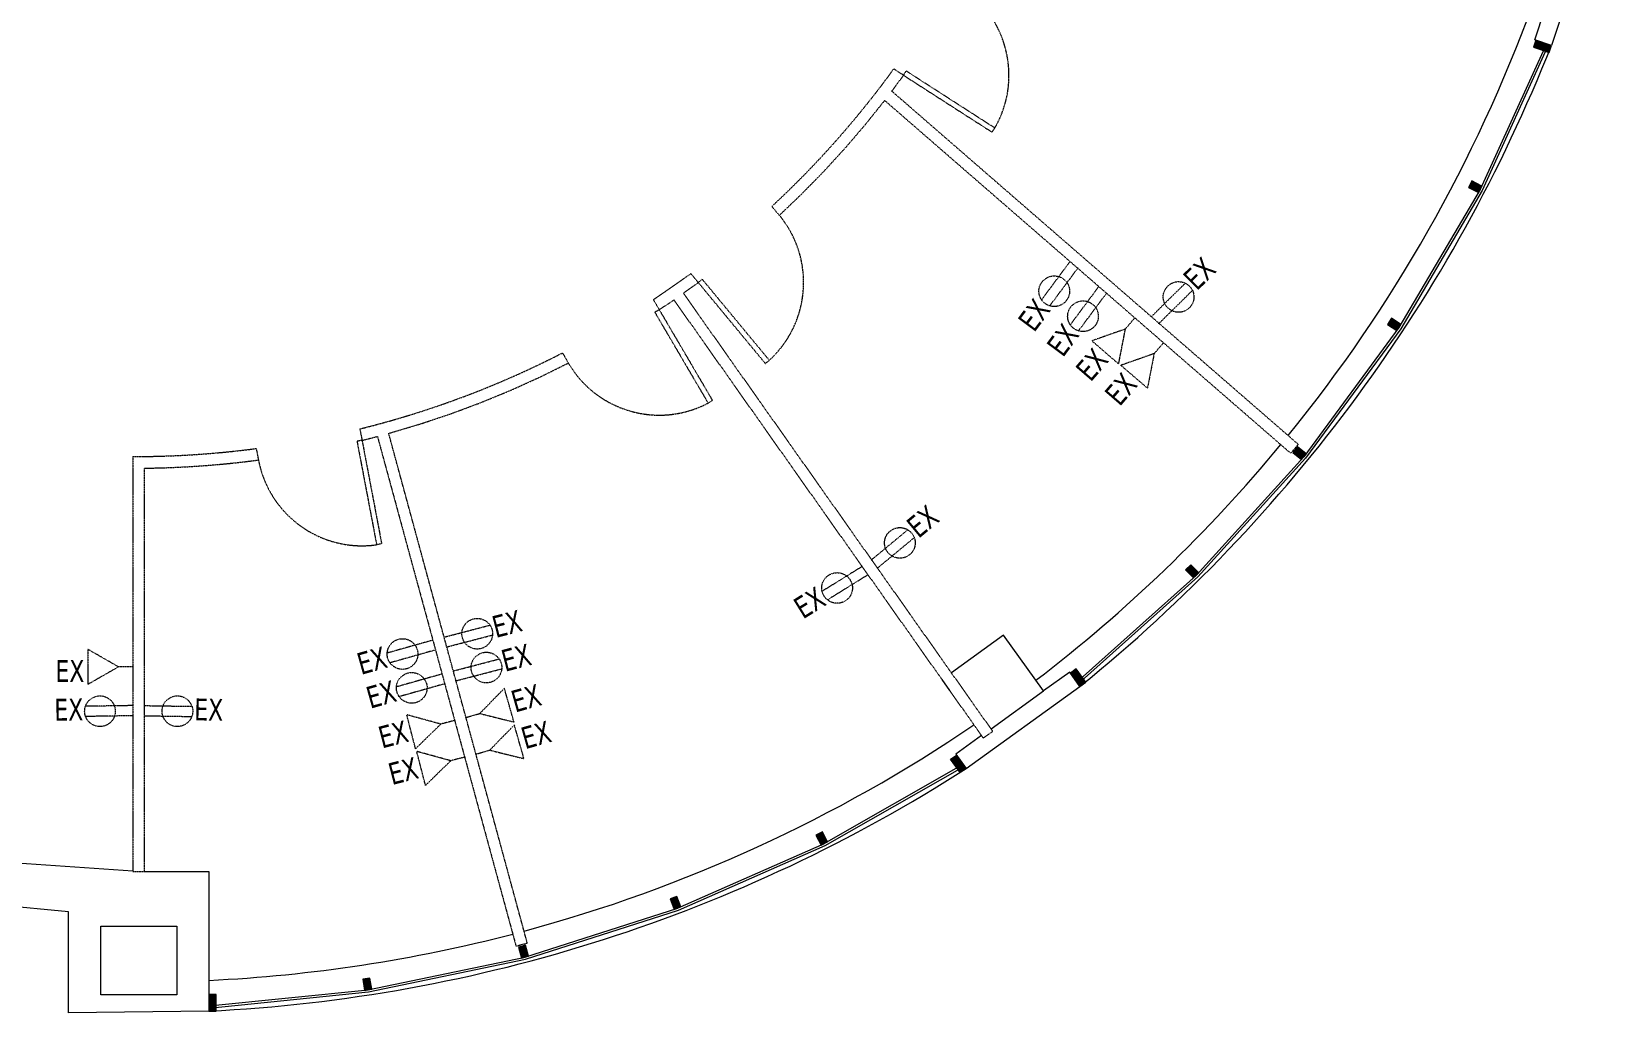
# Model space of a CAD drawing. Header units: inches. Extents: x 41 to 2137, y -595 to 378.
# Drawn here: x 1015 to 1550, y -595 to -259 of the extents above; entities that cross this region are included whole.
import ezdxf

# ---------------------------------------------------------------- set-up
doc = ezdxf.new("R2010")
doc.units = ezdxf.units.IN
doc.header["$MEASUREMENT"] = 0
doc.linetypes.add('Demolished 3_128_', pattern=[0.046875, 0.023437, -0.023437])
doc.linetypes.add('Hidden 1_16_', pattern=[0.09375, 0.0625, -0.03125])
for name, color, linetype, lineweight in [('A-ANNO-NOTE', 131, 'Continuous', 13), ('A-DOOR', 31, 'Continuous', 13), ('A-EXIST-GLAZ', 250, 'Continuous', 9), ('A-WALL', 113, 'Continuous', 13), ('EXTWINDOWS', 250, 'Continuous', 9), ('new block- skin dc_dwg', 8, 'Continuous', 9), ('S-EXIST-COLS', 250, 'Continuous', 9)]:
    doc.layers.add(name, color=color, linetype=linetype, lineweight=lineweight)
doc.styles.add('Tahoma', font='tahoma.ttf', dxfattribs={"width": 0.85, "height": 7.5})

# ---------------------------------------------------------------- blocks, each defined once
blk = doc.blocks.new('new block- skin dc_dwg-1925045-New Construction - Demolition Plan')
at = {"layer": 'EXTWINDOWS'}
for points in [[(2759.76, 1083.79), (2760.55, 1086.16), (2755.21, 1087.93), (2754.42, 1085.56)], [(2735.58, 1035.77), (2736.72, 1038), (2733.28, 1039.77), (2732.13, 1037.55)], [(2707.68, 988.54), (2709.05, 990.63), (2705.82, 992.75), (2704.44, 990.67)], [(2675.08, 944.42), (2676.66, 946.35), (2673.66, 948.81), (2672.08, 946.87), (2673.95, 945.34)], [(2638.11, 903.88), (2639.88, 905.65), (2637.15, 908.39), (2635.38, 906.63)], [(2599.24, 866.79), (2601.27, 868.25), (2597.98, 872.81), (2595.95, 871.35)], [(2558.28, 837.25), (2554.99, 841.81), (2557.02, 843.27), (2560.31, 838.71)], [(2510.64, 812.39), (2512.87, 813.52), (2511.11, 816.98), (2508.88, 815.84)], [(2460.4, 790.4), (2462.73, 791.29), (2461.35, 794.91), (2459.01, 794.02)], [(2408.13, 773.79), (2410.55, 774.43), (2409.56, 778.17), (2407.14, 777.53)], [(2354.42, 762.72), (2356.89, 763.1), (2356.3, 766.93), (2353.83, 766.55)], [(2303.68, 755.63), (2303.68, 761.26), (2301.18, 761.26), (2301.18, 755.63)]]:
    blk.add_hatch(color=256, dxfattribs=at).paths.add_polyline_path(points, flags=0)
at = {"layer": 'A-EXIST-GLAZ'}
for p, q in [((2638.99, 904.76), (2598.21, 868.21)), ((2511.72, 812.94), (2559.28, 840.13)), ((2461.53, 790.83), (2511.79, 812.97)), ((2409.3, 774.09), (2461.6, 790.86)), ((2355.61, 762.9), (2409.38, 774.11)), ((2301.18, 757.39), (2355.69, 762.91))]:
    blk.add_line(p, q, dxfattribs=at)
at = {"layer": 'A-EXIST-GLAZ', "flags": 128}
for points in [[(2758.88, 1086.71), (2736.15, 1036.89), (2708.37, 989.58), (2675.87, 945.39), (2638.99, 904.76)], [(2759.6, 1086.47), (2736.82, 1036.54), (2709, 989.17), (2676.45, 944.91), (2639.52, 904.23), (2598.65, 867.6)], [(2301.18, 756.64), (2355.77, 762.17), (2409.53, 773.38), (2461.83, 790.15), (2512.09, 812.28), (2559.72, 839.52)]]:
    blk.add_lwpolyline(points, dxfattribs=at)
at = {"layer": 'A-WALL', "color": 250, "lineweight": 9}
blk.add_line((2207.43, 808.38), (2275.18, 803.59), dxfattribs=at)
at = {"layer": 'A-WALL', "color": 250, "lineweight": 9, "flags": 128}
for points in [[(2766.55, 1123.16), (2770.02, 1133.59), (2775.71, 1131.7), (2760.55, 1086.16), (2754.86, 1088.05), (2758.33, 1098.49)], [(2565.57, 849.91), (2556.8, 843.58), (2560.31, 838.71), (2599.24, 866.79), (2595.73, 871.66), (2586.81, 865.22)], [(2279.18, 803.45), (2301.18, 803.45), (2301.18, 755.63), (2253.18, 755.08), (2253.18, 789.64), (2205.41, 794.15), (2207.43, 808.38)]]:
    blk.add_lwpolyline(points, dxfattribs=at)
at = {"layer": 'A-WALL', "color": 250, "lineweight": 9}
for centre, radius, start, end in [((2273.69, 1275.15), 511.34, 320.8934, 339.9577), ((2263.51, 1282.66), 534.47, 308.9139, 338.4291), ((2263.51, 1282.66), 534.47, 308.9139, 338.4291), ((2273.69, 1275.15), 511.34, 307.3875, 320.445), ((2276.81, 1274.76), 509.19, 285.0499, 304.1922), ((2275.59, 1281.11), 526.1, 272.7872, 302.7642), ((2275.59, 1281.11), 526.1, 272.7872, 302.7642), ((2276.81, 1274.76), 509.19, 272.7425, 284.5997)]:
    blk.add_arc(centre, radius, start, end, dxfattribs=at)
at = {"layer": 'EXTWINDOWS'}
for p, q in [((2755.21, 1087.93), (2754.42, 1085.56)), ((2760.55, 1086.16), (2755.21, 1087.93)), ((2754.42, 1085.56), (2759.76, 1083.79)), ((2759.76, 1083.79), (2760.55, 1086.16)), ((2733.28, 1039.77), (2732.13, 1037.55)), ((2736.72, 1038), (2733.28, 1039.77)), ((2732.13, 1037.55), (2735.58, 1035.77)), ((2735.58, 1035.77), (2736.72, 1038)), ((2705.82, 992.75), (2704.44, 990.67)), ((2704.44, 990.67), (2707.68, 988.54)), ((2709.05, 990.63), (2705.82, 992.75)), ((2707.68, 988.54), (2709.05, 990.63)), ((2673.66, 948.81), (2672.08, 946.87)), ((2676.66, 946.35), (2673.66, 948.81)), ((2672.08, 946.87), (2673.95, 945.34)), ((2673.95, 945.34), (2675.08, 944.42)), ((2675.08, 944.42), (2676.66, 946.35)), ((2637.15, 908.39), (2635.38, 906.63)), ((2635.38, 906.63), (2638.11, 903.88)), ((2639.88, 905.65), (2637.15, 908.39)), ((2638.11, 903.88), (2639.88, 905.65)), ((2597.98, 872.81), (2595.95, 871.35)), ((2601.27, 868.25), (2597.98, 872.81)), ((2595.95, 871.35), (2599.24, 866.79)), ((2599.24, 866.79), (2601.27, 868.25)), ((2554.99, 841.81), (2557.02, 843.27)), ((2558.28, 837.25), (2554.99, 841.81)), ((2557.02, 843.27), (2560.31, 838.71)), ((2560.31, 838.71), (2558.28, 837.25)), ((2511.11, 816.98), (2508.88, 815.84)), ((2508.88, 815.84), (2510.64, 812.39)), ((2512.87, 813.52), (2511.11, 816.98)), ((2510.64, 812.39), (2512.87, 813.52)), ((2461.35, 794.91), (2459.01, 794.02)), ((2459.01, 794.02), (2460.4, 790.4)), ((2462.73, 791.29), (2461.35, 794.91)), ((2460.4, 790.4), (2462.73, 791.29)), ((2409.56, 778.17), (2407.14, 777.53)), ((2407.14, 777.53), (2408.13, 773.79)), ((2410.55, 774.43), (2409.56, 778.17)), ((2408.13, 773.79), (2410.55, 774.43)), ((2356.3, 766.93), (2353.83, 766.55)), ((2353.83, 766.55), (2354.42, 762.72)), ((2356.89, 763.1), (2356.3, 766.93)), ((2303.68, 761.26), (2301.18, 761.26)), ((2301.18, 761.26), (2301.18, 755.63)), ((2303.68, 755.63), (2303.68, 761.26)), ((2354.42, 762.72), (2356.89, 763.1)), ((2301.18, 755.63), (2303.68, 755.63))]:
    blk.add_line(p, q, dxfattribs=at)
at = {"layer": 'S-EXIST-COLS'}
blk.add_line((2551.97, 869.08), (2554.61, 865.42), dxfattribs=at)
at = {"layer": 'S-EXIST-COLS', "flags": 128}
blk.add_lwpolyline([(2568.81, 852.24), (2586.81, 865.22), (2573.05, 884.29), (2555.25, 871.45)], dxfattribs=at)
blk.add_lwpolyline([(2264.17, 761.24), (2264.17, 784.74), (2290.17, 784.74), (2290.17, 761.24)], close=True, dxfattribs=at)
blk = doc.blocks.new('Single-Flush - 36_ x 84_-V1-New Construction - Demolition Plan')
at = {"layer": 'A-DOOR', "color": 7, "linetype": 'Hidden 1_16_', "lineweight": 20}
for p, q in [((16.25, -2), (16.25, -38.02)), ((18, -2), (16.25, -2)), ((18, -2), (18, -38.02)), ((18, -38.02), (16.25, -38.02))]:
    blk.add_line(p, q, dxfattribs=at)
at = {"layer": 'A-DOOR', "color": 250, "linetype": 'Demolished 3_128_', "lineweight": 9}
blk.add_arc((18, -2), 36.07, 180, 267.2188, dxfattribs=at)
blk = doc.blocks.new('Single-Flush - 36_ x 84_-V11-New Construction - Demolition Plan')
at = {"layer": 'A-DOOR', "color": 7, "linetype": 'Hidden 1_16_', "lineweight": 20}
for p, q in [((16.25, 2), (16.25, 38.02)), ((18, 38.02), (16.25, 38.02)), ((18, 2), (18, 38.02)), ((18, 2), (16.25, 2))]:
    blk.add_line(p, q, dxfattribs=at)
at = {"layer": 'A-DOOR', "color": 250, "linetype": 'Demolished 3_128_', "lineweight": 9}
blk.add_arc((18, 2), 36.07, 92.7812, 180, dxfattribs=at)

msp = doc.modelspace()

# ---------------------------------------------------------------- linework, layer by layer
at = {"layer": 'A-ANNO-NOTE', "color": 250, "linetype": 'Demolished 3_128_', "lineweight": 9}
for p, q in [((1369.84, -337.69), (1360.18, -350.69)), ((1372.64, -339.77), (1362.97, -352.77)), ((1379.68, -346.25), (1370.01, -359.25)), ((1397.85, -356.39), (1409.37, -345.01)), ((1400.3, -358.87), (1411.82, -347.48)), ((1382.48, -348.33), (1372.81, -361.32)), ((1391.98, -357.03), (1388.77, -360.75)), ((1388.77, -360.75), (1377.39, -364.75)), ((1388.77, -360.75), (1386.48, -372.59)), ((1386.48, -372.59), (1377.39, -364.75)), ((1398.71, -369.13), (1387.33, -373.13)), ((1398.71, -369.13), (1396.42, -380.97)), ((1401.92, -365.41), (1398.71, -369.13)), ((1396.42, -380.97), (1387.33, -373.13)), ((1301.94, -439.74), (1314.41, -429.41)), ((1304.16, -442.43), (1316.63, -432.09)), ((1298.87, -441.94), (1285.1, -450.47)), ((1300.7, -444.9), (1286.93, -453.43)), ((1155.78, -466.15), (1171.46, -462.05)), ((1156.66, -469.52), (1172.34, -465.42)), ((1033.89, -470.34), (1033.89, -482.34)), ((1044.35, -476.34), (1033.89, -470.34)), ((1151.89, -467.21), (1136.3, -471.61)), ((1152.84, -470.56), (1137.25, -474.96)), ((1044.35, -476.34), (1033.89, -482.34)), ((1049.26, -476.34), (1044.35, -476.34)), ((1158.93, -477.73), (1174.6, -473.63)), ((1155.04, -478.79), (1139.45, -483.19)), ((1159.81, -481.1), (1175.49, -477)), ((1155.99, -482.14), (1140.4, -486.54)), ((1167.97, -492.3), (1176.39, -483.66)), ((1179.67, -495.21), (1176.39, -483.66)), ((1049.24, -489.59), (1033.04, -489.84)), ((1053.29, -489.59), (1069.49, -489.84)), ((1163.24, -493.65), (1167.97, -492.3)), ((1167.97, -492.3), (1179.67, -495.21)), ((1049.29, -493.07), (1033.09, -493.32)), ((1053.24, -493.07), (1069.43, -493.32)), ((1154.62, -495.93), (1142.99, -492.74)), ((1146, -504.36), (1142.99, -492.74)), ((1154.62, -495.93), (1146, -504.36)), ((1159.38, -494.7), (1154.62, -495.93)), ((1171.38, -504.84), (1179.8, -496.21)), ((1183.09, -507.75), (1179.8, -496.21)), ((1158.03, -508.47), (1146.4, -505.29)), ((1149.41, -516.91), (1146.4, -505.29)), ((1158.03, -508.47), (1149.41, -516.91)), ((1162.79, -507.24), (1158.03, -508.47)), ((1166.65, -506.19), (1171.38, -504.84)), ((1171.38, -504.84), (1183.09, -507.75))]:
    msp.add_line(p, q, dxfattribs=at)
for centre in [(1364.53, -347.76), (1407.07, -349.73), (1374.37, -356.31), (1311.71, -433.91), (1290.23, -449.34), (1167.1, -464.99), (1141.54, -471.94), (1170.25, -476.57), (1144.69, -483.52), (1038.02, -491.51), (1064.51, -491.51)]:
    msp.add_circle(centre, 5.25, dxfattribs=at)
at = {"layer": 'A-WALL', "color": 7, "linetype": 'Hidden 1_16_', "lineweight": 20}
for p, q in [((1312.97, -273.85), (1309.6, -271.69)), ((1306.52, -282.47), (1445.42, -403.21)), ((1448.04, -400.2), (1308.95, -279.29)), ((1267.89, -318.73), (1270.44, -321.82)), ((1242.71, -344.77), (1240.15, -341.68)), ((1227.36, -350.65), (1229.38, -354.1)), ((1234.37, -350.72), (1340.22, -500.7)), ((1343.49, -498.39), (1237.65, -348.43)), ((1198.33, -372.32), (1196.31, -368.86)), ((1126.95, -394.88), (1127.69, -398.82)), ((1132.95, -397.47), (1180.37, -571.9)), ((1184.23, -570.85), (1136.81, -396.42)), ((1445.42, -403.21), (1448.04, -400.2)), ((1049.26, -404.34), (1049.26, -546.34)), ((1092.32, -405.52), (1091.58, -401.58)), ((1053.26, -546.34), (1053.26, -408.32)), ((1340.22, -500.7), (1343.49, -498.39)), ((1049.26, -546.34), (1053.26, -546.34)), ((1180.37, -571.9), (1184.23, -570.85))]:
    msp.add_line(p, q, dxfattribs=at)
at = {"layer": 'A-WALL', "color": 7, "linetype": 'Hidden 1_16_', "lineweight": 20, "flags": 128}
for points in [[(1308.95, -279.29), (1310.98, -276.58), (1312.97, -273.85)], [(1270.44, -321.82), (1278.17, -314.43), (1285.65, -306.8), (1292.87, -298.92), (1299.83, -290.81), (1306.52, -282.47)], [(1237.65, -348.43), (1240.19, -346.61), (1242.71, -344.77)], [(1229.38, -354.1), (1231.89, -352.42), (1234.37, -350.72)], [(1136.81, -396.42), (1147.38, -393.28), (1157.85, -389.78), (1168.18, -385.94), (1178.39, -381.74), (1188.44, -377.2), (1198.33, -372.32)], [(1127.69, -398.82), (1130.32, -398.15), (1132.95, -397.47)]]:
    msp.add_lwpolyline(points, dxfattribs=at)
at = {"layer": 'A-WALL', "color": 7, "linetype": 'Hidden 1_16_', "lineweight": 20}
for radius, start, end in [(321.22, 312.821, 324.0544), (321.22, 303.609, 306.3962), (321.22, 283.9414, 297.1843), (321.22, 269.9479, 270.6614), (321.22, 270.6614, 277.5166), (325.22, 270.6533, 277.5562)]:
    msp.add_arc((1049.56, -83.13), radius, start, end, dxfattribs=at)

# ---------------------------------------------------------------- block references
at = {"layer": 'A-DOOR', "color": 250, "linetype": 'Demolished 3_128_', "lineweight": 9}
for name, p, rotation in [('Single-Flush - 36_ x 84_-V11-New Construction - Demolition Plan', (1321.02, -257.63), 237.2668184050009), ('Single-Flush - 36_ x 84_-V11-New Construction - Demolition Plan', (1255.3, -331.75), 219.6085818992579), ('Single-Flush - 36_ x 84_-V1-New Construction - Demolition Plan', (1212.84, -361.48), 30.39664941350877), ('Single-Flush - 36_ x 84_-V1-New Construction - Demolition Plan', (1109.63, -400.2), 10.7290204709964)]:
    msp.add_blockref(name, p, dxfattribs=dict(at, rotation=rotation))
at = {"layer": 'new block- skin dc_dwg', "color": 250}
msp.add_blockref('new block- skin dc_dwg-1925045-New Construction - Demolition Plan', (-1225.91, -1349.79), dxfattribs=at)

# ---------------------------------------------------------------- texts
at = {"layer": 'A-ANNO-NOTE', "color": 7, "linetype": 'Demolished 3_128_', "lineweight": 9, "char_height": 7.5, "width": 11.8387, "attachment_point": 1, "line_spacing_factor": 0.994306, "style": 'Tahoma'}
for insert, rotation in [((1408.04, -342.51), 44.646), ((1351.63, -357.63), 53.354), ((1361.47, -366.19), 53.354), ((1371.29, -374.17), 49.1923), ((1381.23, -382.55), 49.1923), ((1313.3, -426.8), 39.646), ((1274.6, -453.78), 31.7812), ((1171.55, -459.22), 14.646), ((1125.29, -471.9), 15.7741), ((1174.7, -470.8), 14.646), ((1128.44, -483.48), 15.7741), ((1178.02, -484.8), 15.8923), ((1022.33, -487.29), 0.8872), ((1070.34, -487.14), 359.1128), ((1132.62, -497.03), 14.5278), ((1181.43, -497.35), 15.8923), ((1136.03, -509.57), 14.5278)]:
    msp.add_mtext('EX', dxfattribs=dict(at, insert=insert, rotation=rotation))
at = {"layer": 'A-ANNO-NOTE', "color": 7, "linetype": 'Demolished 3_128_', "lineweight": 9, "insert": (1022.77, -474), "char_height": 7.5, "width": 11.8387, "attachment_point": 1, "line_spacing_factor": 0.994306, "style": 'Tahoma'}
msp.add_mtext('EX', dxfattribs=at)

doc.saveas('drawing.dxf')
